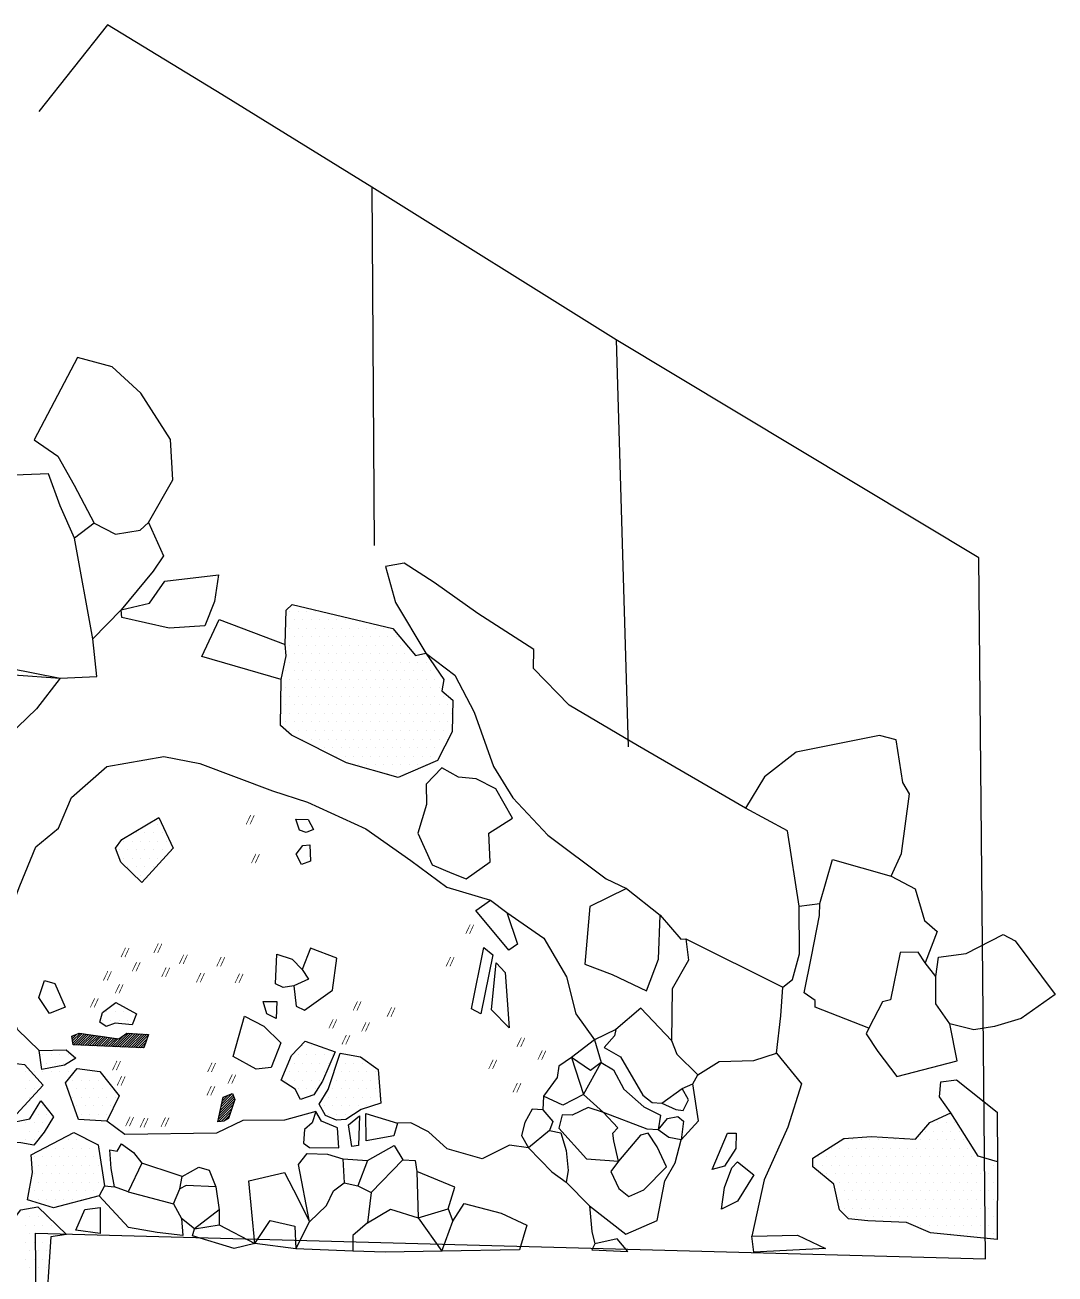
# Model space of a CAD drawing. Header units: metres. Extents: x 1.09 to 3.98, y -21.31 to -16.47.
# Drawn here: x 1.962 to 3.472, y -18.297 to -16.466 of the extents above; entities that cross this region are included whole.
import ezdxf

# ---------------------------------------------------------------- set-up
doc = ezdxf.new("R2010")
doc.units = ezdxf.units.M
doc.header["$LTSCALE"] = 25
doc.header["$MEASUREMENT"] = 0
doc.linetypes.add('STRICHPUNKTX2', pattern=[2, 1, -0.5, 0, -0.5])
doc.layers.get('0').update_dxf_attribs({"linetype": 'CONTINUOUS'})
for name, color, linetype in [('BEFUND', 1, 'CONTINUOUS'), ('FEUER', 1, 'CONTINUOUS'), ('GRABUNGSGRENZE', 3, 'STRICHPUNKTX2'), ('KNOCHEN', 2, 'CONTINUOUS'), ('KNOCHENSCHRAFF', 2, 'CONTINUOUS'), ('STEINE', 4, 'CONTINUOUS'), ('STEINESCHRAFF', 4, 'CONTINUOUS')]:
    doc.layers.add(name, color=color, linetype=linetype)

# ---------------------------------------------------------------- blocks, each defined once
blk = doc.blocks.new('*X2')
at = {"color": 0}
for p, q in [((207.5, -1792.5), (207.5, -1792.5)), ((208.125, -1791.25), (208.125, -1791.25)), ((208.75, -1792.5), (208.75, -1792.5)), ((209.375, -1791.25), (209.375, -1791.25)), ((210, -1792.5), (210, -1792.5)), ((210.625, -1791.25), (210.625, -1791.25)), ((211.25, -1792.5), (211.25, -1792.5)), ((211.875, -1791.25), (211.875, -1791.25)), ((198.75, -1797.5), (198.75, -1797.5)), ((200, -1797.5), (200, -1797.5)), ((201.25, -1797.5), (201.25, -1797.5)), ((202.5, -1797.5), (202.5, -1797.5)), ((199.375, -1798.75), (199.375, -1798.75)), ((200.625, -1798.75), (200.625, -1798.75)), ((201.875, -1798.75), (201.875, -1798.75)), ((196.25, -1800), (196.25, -1800)), ((196.875, -1801.25), (196.875, -1801.25)), ((197.5, -1800), (197.5, -1800)), ((198.125, -1801.25), (198.125, -1801.25)), ((198.75, -1800), (198.75, -1800)), ((200, -1800), (200, -1800)), ((201.25, -1800), (201.25, -1800)), ((202.5, -1800), (202.5, -1800)), ((203.125, -1801.25), (203.125, -1801.25)), ((204.375, -1801.25), (204.375, -1801.25)), ((205.625, -1801.25), (205.625, -1801.25)), ((206.875, -1801.25), (206.875, -1801.25)), ((208.125, -1801.25), (208.125, -1801.25)), ((196.25, -1802.5), (196.25, -1802.5)), ((197.5, -1802.5), (197.5, -1802.5)), ((202.5, -1802.5), (202.5, -1802.5)), ((203.75, -1802.5), (203.75, -1802.5)), ((205, -1802.5), (205, -1802.5)), ((206.25, -1802.5), (206.25, -1802.5)), ((207.5, -1802.5), (207.5, -1802.5)), ((208.75, -1802.5), (208.75, -1802.5)), ((196.875, -1803.75), (196.875, -1803.75)), ((198.75, -1805), (198.75, -1805)), ((203.125, -1803.75), (203.125, -1803.75)), ((203.75, -1805), (203.75, -1805)), ((204.375, -1803.75), (204.375, -1803.75)), ((205, -1805), (205, -1805)), ((205.625, -1803.75), (205.625, -1803.75)), ((206.25, -1805), (206.25, -1805)), ((206.875, -1803.75), (206.875, -1803.75)), ((207.5, -1805), (207.5, -1805)), ((208.125, -1803.75), (208.125, -1803.75)), ((208.75, -1805), (208.75, -1805)), ((209.375, -1803.75), (209.375, -1803.75)), ((198.125, -1806.25), (198.125, -1806.25)), ((199.375, -1806.25), (199.375, -1806.25)), ((204.375, -1806.25), (204.375, -1806.25)), ((205.625, -1806.25), (205.625, -1806.25)), ((206.875, -1806.25), (206.875, -1806.25)), ((208.125, -1806.25), (208.125, -1806.25)), ((196.25, -1807.5), (196.25, -1807.5)), ((196.875, -1808.75), (196.875, -1808.75)), ((197.5, -1807.5), (197.5, -1807.5)), ((198.125, -1808.75), (198.125, -1808.75)), ((198.75, -1807.5), (198.75, -1807.5)), ((196.25, -1810), (196.25, -1810)), ((197.5, -1810), (197.5, -1810)), ((202.5, -1810), (202.5, -1810)), ((203.75, -1810), (203.75, -1810)), ((205, -1810), (205, -1810)), ((197.5, -1812.5), (197.5, -1812.5)), ((198.75, -1812.5), (198.75, -1812.5)), ((199.375, -1811.25), (199.375, -1811.25)), ((200, -1812.5), (200, -1812.5)), ((200.625, -1811.25), (200.625, -1811.25)), ((201.25, -1812.5), (201.25, -1812.5)), ((201.875, -1811.25), (201.875, -1811.25)), ((202.5, -1812.5), (202.5, -1812.5)), ((203.125, -1811.25), (203.125, -1811.25)), ((203.75, -1812.5), (203.75, -1812.5)), ((204.375, -1811.25), (204.375, -1811.25)), ((205, -1812.5), (205, -1812.5)), ((205.625, -1811.25), (205.625, -1811.25)), ((206.25, -1812.5), (206.25, -1812.5)), ((206.875, -1811.25), (206.875, -1811.25)), ((198.125, -1813.75), (198.125, -1813.75)), ((199.375, -1813.75), (199.375, -1813.75)), ((200.625, -1813.75), (200.625, -1813.75)), ((201.875, -1813.75), (201.875, -1813.75)), ((203.125, -1813.75), (203.125, -1813.75)), ((204.375, -1813.75), (204.375, -1813.75)), ((205.625, -1813.75), (205.625, -1813.75)), ((206.875, -1813.75), (206.875, -1813.75)), ((197.5, -1815), (197.5, -1815)), ((198.125, -1816.25), (198.125, -1816.25)), ((198.75, -1815), (198.75, -1815)), ((199.375, -1816.25), (199.375, -1816.25)), ((200, -1815), (200, -1815)), ((200.625, -1816.25), (200.625, -1816.25)), ((201.25, -1815), (201.25, -1815)), ((201.875, -1816.25), (201.875, -1816.25)), ((202.5, -1815), (202.5, -1815)), ((203.125, -1816.25), (203.125, -1816.25)), ((203.75, -1815), (203.75, -1815)), ((204.375, -1816.25), (204.375, -1816.25)), ((205, -1815), (205, -1815)), ((205.625, -1816.25), (205.625, -1816.25)), ((206.25, -1815), (206.25, -1815)), ((206.875, -1816.25), (206.875, -1816.25)), ((207.5, -1815), (207.5, -1815)), ((197.5, -1817.5), (197.5, -1817.5)), ((198.75, -1817.5), (198.75, -1817.5)), ((200, -1817.5), (200, -1817.5)), ((201.25, -1817.5), (201.25, -1817.5)), ((202.5, -1817.5), (202.5, -1817.5)), ((203.75, -1817.5), (203.75, -1817.5)), ((205, -1817.5), (205, -1817.5)), ((206.25, -1817.5), (206.25, -1817.5)), ((196.875, -1818.75), (196.875, -1818.75)), ((198.125, -1818.75), (198.125, -1818.75)), ((199.375, -1818.75), (199.375, -1818.75)), ((200.625, -1818.75), (200.625, -1818.75)), ((201.875, -1818.75), (201.875, -1818.75)), ((203.125, -1818.75), (203.125, -1818.75)), ((204.375, -1818.75), (204.375, -1818.75)), ((196.875, -1821.25), (196.875, -1821.25)), ((197.5, -1820), (197.5, -1820)), ((198.125, -1821.25), (198.125, -1821.25)), ((199.375, -1821.25), (199.375, -1821.25)), ((196.25, -1822.5), (196.25, -1822.5)), ((197.5, -1822.5), (197.5, -1822.5)), ((198.75, -1822.5), (198.75, -1822.5)), ((200, -1822.5), (200, -1822.5)), ((196.25, -1825), (196.25, -1825)), ((196.875, -1823.75), (196.875, -1823.75)), ((197.5, -1825), (197.5, -1825)), ((198.125, -1823.75), (198.125, -1823.75)), ((198.75, -1825), (198.75, -1825)), ((199.375, -1823.75), (199.375, -1823.75)), ((200.625, -1823.75), (200.625, -1823.75)), ((201.875, -1823.75), (201.875, -1823.75)), ((196.875, -1826.25), (196.875, -1826.25)), ((198.125, -1826.25), (198.125, -1826.25)), ((199.375, -1826.25), (199.375, -1826.25)), ((196.25, -1827.5), (196.25, -1827.5)), ((196.875, -1828.75), (196.875, -1828.75)), ((197.5, -1827.5), (197.5, -1827.5)), ((198.125, -1828.75), (198.125, -1828.75)), ((198.75, -1827.5), (198.75, -1827.5)), ((199.375, -1828.75), (199.375, -1828.75))]:
    blk.add_line(p, q, dxfattribs=at)
blk = doc.blocks.new('*X3')
at = {"color": 0}
for p, q in [((235, -1732.5), (235, -1732.5)), ((235.625, -1733.75), (235.625, -1733.75)), ((236.25, -1732.5), (236.25, -1732.5)), ((236.875, -1733.75), (236.875, -1733.75)), ((237.5, -1732.5), (237.5, -1732.5)), ((238.125, -1733.75), (238.125, -1733.75)), ((238.75, -1732.5), (238.75, -1732.5)), ((239.375, -1733.75), (239.375, -1733.75)), ((240.625, -1733.75), (240.625, -1733.75)), ((241.875, -1733.75), (241.875, -1733.75)), ((243.125, -1733.75), (243.125, -1733.75)), ((244.375, -1733.75), (244.375, -1733.75)), ((235, -1735), (235, -1735)), ((236.25, -1735), (236.25, -1735)), ((237.5, -1735), (237.5, -1735)), ((238.75, -1735), (238.75, -1735)), ((240, -1735), (240, -1735)), ((241.25, -1735), (241.25, -1735)), ((242.5, -1735), (242.5, -1735)), ((243.75, -1735), (243.75, -1735)), ((245, -1735), (245, -1735)), ((246.25, -1735), (246.25, -1735)), ((247.5, -1735), (247.5, -1735)), ((248.75, -1735), (248.75, -1735)), ((234.375, -1736.25), (234.375, -1736.25)), ((235, -1737.5), (235, -1737.5)), ((235.625, -1736.25), (235.625, -1736.25)), ((236.25, -1737.5), (236.25, -1737.5)), ((236.875, -1736.25), (236.875, -1736.25)), ((237.5, -1737.5), (237.5, -1737.5)), ((238.125, -1736.25), (238.125, -1736.25)), ((238.75, -1737.5), (238.75, -1737.5)), ((239.375, -1736.25), (239.375, -1736.25)), ((240, -1737.5), (240, -1737.5)), ((240.625, -1736.25), (240.625, -1736.25)), ((241.25, -1737.5), (241.25, -1737.5)), ((241.875, -1736.25), (241.875, -1736.25)), ((242.5, -1737.5), (242.5, -1737.5)), ((243.125, -1736.25), (243.125, -1736.25)), ((243.75, -1737.5), (243.75, -1737.5)), ((244.375, -1736.25), (244.375, -1736.25)), ((245, -1737.5), (245, -1737.5)), ((245.625, -1736.25), (245.625, -1736.25)), ((246.25, -1737.5), (246.25, -1737.5)), ((246.875, -1736.25), (246.875, -1736.25)), ((247.5, -1737.5), (247.5, -1737.5)), ((248.125, -1736.25), (248.125, -1736.25)), ((248.75, -1737.5), (248.75, -1737.5)), ((249.375, -1736.25), (249.375, -1736.25)), ((250, -1737.5), (250, -1737.5)), ((250.625, -1736.25), (250.625, -1736.25)), ((251.25, -1737.5), (251.25, -1737.5)), ((235.625, -1738.75), (235.625, -1738.75)), ((236.875, -1738.75), (236.875, -1738.75)), ((238.125, -1738.75), (238.125, -1738.75)), ((239.375, -1738.75), (239.375, -1738.75)), ((240.625, -1738.75), (240.625, -1738.75)), ((241.875, -1738.75), (241.875, -1738.75)), ((243.125, -1738.75), (243.125, -1738.75)), ((244.375, -1738.75), (244.375, -1738.75)), ((245.625, -1738.75), (245.625, -1738.75)), ((246.875, -1738.75), (246.875, -1738.75)), ((248.125, -1738.75), (248.125, -1738.75)), ((249.375, -1738.75), (249.375, -1738.75)), ((250.625, -1738.75), (250.625, -1738.75)), ((251.875, -1738.75), (251.875, -1738.75)), ((253.125, -1738.75), (253.125, -1738.75)), ((235, -1740), (235, -1740)), ((236.25, -1740), (236.25, -1740)), ((237.5, -1740), (237.5, -1740)), ((238.75, -1740), (238.75, -1740)), ((240, -1740), (240, -1740)), ((241.25, -1740), (241.25, -1740)), ((242.5, -1740), (242.5, -1740)), ((243.75, -1740), (243.75, -1740)), ((245, -1740), (245, -1740)), ((246.25, -1740), (246.25, -1740)), ((247.5, -1740), (247.5, -1740)), ((248.75, -1740), (248.75, -1740)), ((250, -1740), (250, -1740)), ((251.25, -1740), (251.25, -1740)), ((252.5, -1740), (252.5, -1740)), ((253.75, -1740), (253.75, -1740)), ((255, -1740), (255, -1740)), ((233.75, -1742.5), (233.75, -1742.5)), ((234.375, -1741.25), (234.375, -1741.25)), ((235, -1742.5), (235, -1742.5)), ((235.625, -1741.25), (235.625, -1741.25)), ((236.25, -1742.5), (236.25, -1742.5)), ((236.875, -1741.25), (236.875, -1741.25)), ((237.5, -1742.5), (237.5, -1742.5)), ((238.125, -1741.25), (238.125, -1741.25)), ((238.75, -1742.5), (238.75, -1742.5)), ((239.375, -1741.25), (239.375, -1741.25)), ((240, -1742.5), (240, -1742.5)), ((240.625, -1741.25), (240.625, -1741.25)), ((241.25, -1742.5), (241.25, -1742.5)), ((241.875, -1741.25), (241.875, -1741.25)), ((242.5, -1742.5), (242.5, -1742.5)), ((243.125, -1741.25), (243.125, -1741.25)), ((243.75, -1742.5), (243.75, -1742.5)), ((244.375, -1741.25), (244.375, -1741.25)), ((245, -1742.5), (245, -1742.5)), ((245.625, -1741.25), (245.625, -1741.25)), ((246.25, -1742.5), (246.25, -1742.5)), ((246.875, -1741.25), (246.875, -1741.25)), ((247.5, -1742.5), (247.5, -1742.5)), ((248.125, -1741.25), (248.125, -1741.25)), ((248.75, -1742.5), (248.75, -1742.5)), ((249.375, -1741.25), (249.375, -1741.25)), ((250, -1742.5), (250, -1742.5)), ((250.625, -1741.25), (250.625, -1741.25)), ((251.25, -1742.5), (251.25, -1742.5)), ((251.875, -1741.25), (251.875, -1741.25)), ((252.5, -1742.5), (252.5, -1742.5)), ((253.125, -1741.25), (253.125, -1741.25)), ((253.75, -1742.5), (253.75, -1742.5)), ((254.375, -1741.25), (254.375, -1741.25)), ((255, -1742.5), (255, -1742.5)), ((255.625, -1741.25), (255.625, -1741.25)), ((256.25, -1742.5), (256.25, -1742.5)), ((257.5, -1742.5), (257.5, -1742.5)), ((234.375, -1743.75), (234.375, -1743.75)), ((235.625, -1743.75), (235.625, -1743.75)), ((236.875, -1743.75), (236.875, -1743.75)), ((238.125, -1743.75), (238.125, -1743.75)), ((239.375, -1743.75), (239.375, -1743.75)), ((240.625, -1743.75), (240.625, -1743.75)), ((241.875, -1743.75), (241.875, -1743.75)), ((243.125, -1743.75), (243.125, -1743.75)), ((244.375, -1743.75), (244.375, -1743.75)), ((245.625, -1743.75), (245.625, -1743.75)), ((246.875, -1743.75), (246.875, -1743.75)), ((248.125, -1743.75), (248.125, -1743.75)), ((249.375, -1743.75), (249.375, -1743.75)), ((250.625, -1743.75), (250.625, -1743.75)), ((251.875, -1743.75), (251.875, -1743.75)), ((253.125, -1743.75), (253.125, -1743.75)), ((254.375, -1743.75), (254.375, -1743.75)), ((255.625, -1743.75), (255.625, -1743.75)), ((256.875, -1743.75), (256.875, -1743.75)), ((233.75, -1745), (233.75, -1745)), ((234.375, -1746.25), (234.375, -1746.25)), ((235, -1745), (235, -1745)), ((235.625, -1746.25), (235.625, -1746.25)), ((236.25, -1745), (236.25, -1745)), ((236.875, -1746.25), (236.875, -1746.25)), ((237.5, -1745), (237.5, -1745)), ((238.125, -1746.25), (238.125, -1746.25)), ((238.75, -1745), (238.75, -1745)), ((239.375, -1746.25), (239.375, -1746.25)), ((240, -1745), (240, -1745)), ((240.625, -1746.25), (240.625, -1746.25)), ((241.25, -1745), (241.25, -1745)), ((241.875, -1746.25), (241.875, -1746.25)), ((242.5, -1745), (242.5, -1745)), ((243.125, -1746.25), (243.125, -1746.25)), ((243.75, -1745), (243.75, -1745)), ((244.375, -1746.25), (244.375, -1746.25)), ((245, -1745), (245, -1745)), ((245.625, -1746.25), (245.625, -1746.25)), ((246.25, -1745), (246.25, -1745)), ((246.875, -1746.25), (246.875, -1746.25)), ((247.5, -1745), (247.5, -1745)), ((248.125, -1746.25), (248.125, -1746.25)), ((248.75, -1745), (248.75, -1745)), ((249.375, -1746.25), (249.375, -1746.25)), ((250, -1745), (250, -1745)), ((250.625, -1746.25), (250.625, -1746.25)), ((251.25, -1745), (251.25, -1745)), ((251.875, -1746.25), (251.875, -1746.25)), ((252.5, -1745), (252.5, -1745)), ((253.125, -1746.25), (253.125, -1746.25)), ((253.75, -1745), (253.75, -1745)), ((254.375, -1746.25), (254.375, -1746.25)), ((255, -1745), (255, -1745)), ((255.625, -1746.25), (255.625, -1746.25)), ((256.25, -1745), (256.25, -1745)), ((256.875, -1746.25), (256.875, -1746.25)), ((257.5, -1745), (257.5, -1745)), ((258.125, -1746.25), (258.125, -1746.25)), ((233.75, -1747.5), (233.75, -1747.5)), ((235, -1747.5), (235, -1747.5)), ((236.25, -1747.5), (236.25, -1747.5)), ((237.5, -1747.5), (237.5, -1747.5)), ((238.75, -1747.5), (238.75, -1747.5)), ((240, -1747.5), (240, -1747.5)), ((241.25, -1747.5), (241.25, -1747.5)), ((242.5, -1747.5), (242.5, -1747.5)), ((243.75, -1747.5), (243.75, -1747.5)), ((245, -1747.5), (245, -1747.5)), ((246.25, -1747.5), (246.25, -1747.5)), ((247.5, -1747.5), (247.5, -1747.5)), ((248.75, -1747.5), (248.75, -1747.5)), ((250, -1747.5), (250, -1747.5)), ((251.25, -1747.5), (251.25, -1747.5)), ((252.5, -1747.5), (252.5, -1747.5)), ((253.75, -1747.5), (253.75, -1747.5)), ((255, -1747.5), (255, -1747.5)), ((256.25, -1747.5), (256.25, -1747.5)), ((257.5, -1747.5), (257.5, -1747.5)), ((258.75, -1747.5), (258.75, -1747.5)), ((234.375, -1748.75), (234.375, -1748.75)), ((235, -1750), (235, -1750)), ((235.625, -1748.75), (235.625, -1748.75)), ((236.25, -1750), (236.25, -1750)), ((236.875, -1748.75), (236.875, -1748.75)), ((237.5, -1750), (237.5, -1750)), ((238.125, -1748.75), (238.125, -1748.75)), ((238.75, -1750), (238.75, -1750)), ((239.375, -1748.75), (239.375, -1748.75)), ((240, -1750), (240, -1750)), ((240.625, -1748.75), (240.625, -1748.75)), ((241.25, -1750), (241.25, -1750)), ((241.875, -1748.75), (241.875, -1748.75)), ((242.5, -1750), (242.5, -1750)), ((243.125, -1748.75), (243.125, -1748.75)), ((243.75, -1750), (243.75, -1750)), ((244.375, -1748.75), (244.375, -1748.75)), ((245, -1750), (245, -1750)), ((245.625, -1748.75), (245.625, -1748.75)), ((246.25, -1750), (246.25, -1750)), ((246.875, -1748.75), (246.875, -1748.75)), ((247.5, -1750), (247.5, -1750)), ((248.125, -1748.75), (248.125, -1748.75)), ((248.75, -1750), (248.75, -1750)), ((249.375, -1748.75), (249.375, -1748.75)), ((250, -1750), (250, -1750)), ((250.625, -1748.75), (250.625, -1748.75)), ((251.25, -1750), (251.25, -1750)), ((251.875, -1748.75), (251.875, -1748.75)), ((252.5, -1750), (252.5, -1750)), ((253.125, -1748.75), (253.125, -1748.75)), ((253.75, -1750), (253.75, -1750)), ((254.375, -1748.75), (254.375, -1748.75)), ((255, -1750), (255, -1750)), ((255.625, -1748.75), (255.625, -1748.75)), ((256.25, -1750), (256.25, -1750)), ((256.875, -1748.75), (256.875, -1748.75)), ((257.5, -1750), (257.5, -1750)), ((258.125, -1748.75), (258.125, -1748.75)), ((258.75, -1750), (258.75, -1750)), ((236.875, -1751.25), (236.875, -1751.25)), ((238.125, -1751.25), (238.125, -1751.25)), ((239.375, -1751.25), (239.375, -1751.25)), ((240.625, -1751.25), (240.625, -1751.25)), ((241.875, -1751.25), (241.875, -1751.25)), ((243.125, -1751.25), (243.125, -1751.25)), ((244.375, -1751.25), (244.375, -1751.25)), ((245.625, -1751.25), (245.625, -1751.25)), ((246.875, -1751.25), (246.875, -1751.25)), ((248.125, -1751.25), (248.125, -1751.25)), ((249.375, -1751.25), (249.375, -1751.25)), ((250.625, -1751.25), (250.625, -1751.25)), ((251.875, -1751.25), (251.875, -1751.25)), ((253.125, -1751.25), (253.125, -1751.25)), ((254.375, -1751.25), (254.375, -1751.25)), ((255.625, -1751.25), (255.625, -1751.25)), ((256.875, -1751.25), (256.875, -1751.25)), ((258.125, -1751.25), (258.125, -1751.25)), ((240, -1752.5), (240, -1752.5)), ((241.25, -1752.5), (241.25, -1752.5)), ((241.875, -1753.75), (241.875, -1753.75)), ((242.5, -1752.5), (242.5, -1752.5)), ((243.125, -1753.75), (243.125, -1753.75)), ((243.75, -1752.5), (243.75, -1752.5)), ((244.375, -1753.75), (244.375, -1753.75)), ((245, -1752.5), (245, -1752.5)), ((245.625, -1753.75), (245.625, -1753.75)), ((246.25, -1752.5), (246.25, -1752.5)), ((246.875, -1753.75), (246.875, -1753.75)), ((247.5, -1752.5), (247.5, -1752.5)), ((248.125, -1753.75), (248.125, -1753.75)), ((248.75, -1752.5), (248.75, -1752.5)), ((249.375, -1753.75), (249.375, -1753.75)), ((250, -1752.5), (250, -1752.5)), ((250.625, -1753.75), (250.625, -1753.75)), ((251.25, -1752.5), (251.25, -1752.5)), ((251.875, -1753.75), (251.875, -1753.75)), ((252.5, -1752.5), (252.5, -1752.5)), ((253.125, -1753.75), (253.125, -1753.75)), ((253.75, -1752.5), (253.75, -1752.5)), ((254.375, -1753.75), (254.375, -1753.75)), ((255, -1752.5), (255, -1752.5)), ((255.625, -1753.75), (255.625, -1753.75)), ((256.25, -1752.5), (256.25, -1752.5)), ((256.875, -1753.75), (256.875, -1753.75)), ((257.5, -1752.5), (257.5, -1752.5)), ((245, -1755), (245, -1755)), ((246.25, -1755), (246.25, -1755)), ((247.5, -1755), (247.5, -1755)), ((248.75, -1755), (248.75, -1755)), ((250, -1755), (250, -1755)), ((251.25, -1755), (251.25, -1755)), ((252.5, -1755), (252.5, -1755)), ((253.75, -1755), (253.75, -1755)), ((255, -1755), (255, -1755)), ((249.375, -1756.25), (249.375, -1756.25)), ((250.625, -1756.25), (250.625, -1756.25)), ((251.875, -1756.25), (251.875, -1756.25)), ((212.5, -1765), (212.5, -1765)), ((213.75, -1765), (213.75, -1765)), ((214.375, -1763.75), (214.375, -1763.75)), ((215, -1765), (215, -1765)), ((215.625, -1763.75), (215.625, -1763.75)), ((216.25, -1765), (216.25, -1765)), ((210.625, -1766.25), (210.625, -1766.25)), ((211.875, -1766.25), (211.875, -1766.25)), ((213.125, -1766.25), (213.125, -1766.25)), ((214.375, -1766.25), (214.375, -1766.25)), ((215.625, -1766.25), (215.625, -1766.25)), ((216.875, -1766.25), (216.875, -1766.25)), ((210, -1767.5), (210, -1767.5)), ((211.25, -1767.5), (211.25, -1767.5)), ((212.5, -1767.5), (212.5, -1767.5)), ((213.75, -1767.5), (213.75, -1767.5)), ((215, -1767.5), (215, -1767.5)), ((216.25, -1767.5), (216.25, -1767.5)), ((217.5, -1767.5), (217.5, -1767.5)), ((210.625, -1768.75), (210.625, -1768.75)), ((211.25, -1770), (211.25, -1770)), ((211.875, -1768.75), (211.875, -1768.75)), ((212.5, -1770), (212.5, -1770)), ((213.125, -1768.75), (213.125, -1768.75)), ((213.75, -1770), (213.75, -1770)), ((214.375, -1768.75), (214.375, -1768.75)), ((215, -1770), (215, -1770)), ((215.625, -1768.75), (215.625, -1768.75)), ((213.125, -1771.25), (213.125, -1771.25)), ((236.25, -1797.5), (236.25, -1797.5)), ((236.875, -1796.25), (236.875, -1796.25)), ((237.5, -1797.5), (237.5, -1797.5)), ((238.125, -1796.25), (238.125, -1796.25)), ((238.75, -1797.5), (238.75, -1797.5)), ((240, -1797.5), (240, -1797.5)), ((241.25, -1797.5), (241.25, -1797.5)), ((242.5, -1797.5), (242.5, -1797.5)), ((235.625, -1798.75), (235.625, -1798.75)), ((236.875, -1798.75), (236.875, -1798.75)), ((238.125, -1798.75), (238.125, -1798.75)), ((239.375, -1798.75), (239.375, -1798.75)), ((240.625, -1798.75), (240.625, -1798.75)), ((243.125, -1798.75), (243.125, -1798.75)), ((244.375, -1798.75), (244.375, -1798.75)), ((245.625, -1798.75), (245.625, -1798.75)), ((234.375, -1801.25), (234.375, -1801.25)), ((235, -1800), (235, -1800)), ((235.625, -1801.25), (235.625, -1801.25)), ((236.25, -1800), (236.25, -1800)), ((236.875, -1801.25), (236.875, -1801.25)), ((237.5, -1800), (237.5, -1800)), ((238.125, -1801.25), (238.125, -1801.25)), ((238.75, -1800), (238.75, -1800)), ((239.375, -1801.25), (239.375, -1801.25)), ((240, -1800), (240, -1800)), ((241.875, -1801.25), (241.875, -1801.25)), ((242.5, -1800), (242.5, -1800)), ((243.125, -1801.25), (243.125, -1801.25)), ((243.75, -1800), (243.75, -1800)), ((244.375, -1801.25), (244.375, -1801.25)), ((245, -1800), (245, -1800)), ((245.625, -1801.25), (245.625, -1801.25)), ((246.25, -1800), (246.25, -1800)), ((246.875, -1801.25), (246.875, -1801.25)), ((247.5, -1800), (247.5, -1800)), ((236.25, -1802.5), (236.25, -1802.5)), ((237.5, -1802.5), (237.5, -1802.5)), ((238.75, -1802.5), (238.75, -1802.5)), ((241.25, -1802.5), (241.25, -1802.5)), ((242.5, -1802.5), (242.5, -1802.5)), ((243.75, -1802.5), (243.75, -1802.5)), ((245, -1802.5), (245, -1802.5)), ((246.25, -1802.5), (246.25, -1802.5)), ((247.5, -1802.5), (247.5, -1802.5)), ((236.875, -1803.75), (236.875, -1803.75)), ((240, -1805), (240, -1805)), ((240.625, -1803.75), (240.625, -1803.75)), ((241.25, -1805), (241.25, -1805)), ((241.875, -1803.75), (241.875, -1803.75)), ((242.5, -1805), (242.5, -1805)), ((243.125, -1803.75), (243.125, -1803.75)), ((243.75, -1805), (243.75, -1805)), ((244.375, -1803.75), (244.375, -1803.75)), ((245, -1805), (245, -1805)), ((245.625, -1803.75), (245.625, -1803.75)), ((246.25, -1805), (246.25, -1805)), ((246.875, -1803.75), (246.875, -1803.75)), ((248.125, -1803.75), (248.125, -1803.75)), ((240.625, -1806.25), (240.625, -1806.25)), ((241.875, -1806.25), (241.875, -1806.25)), ((243.125, -1806.25), (243.125, -1806.25)), ((244.375, -1806.25), (244.375, -1806.25)), ((331.875, -1806.25), (331.875, -1806.25)), ((328.125, -1808.75), (328.125, -1808.75)), ((329.375, -1808.75), (329.375, -1808.75)), ((330, -1807.5), (330, -1807.5)), ((330.625, -1808.75), (330.625, -1808.75)), ((331.25, -1807.5), (331.25, -1807.5)), ((331.875, -1808.75), (331.875, -1808.75)), ((332.5, -1807.5), (332.5, -1807.5)), ((333.125, -1808.75), (333.125, -1808.75)), ((316.25, -1810), (316.25, -1810)), ((317.5, -1810), (317.5, -1810)), ((318.75, -1810), (318.75, -1810)), ((320, -1810), (320, -1810)), ((321.25, -1810), (321.25, -1810)), ((322.5, -1810), (322.5, -1810)), ((323.75, -1810), (323.75, -1810)), ((325, -1810), (325, -1810)), ((326.25, -1810), (326.25, -1810)), ((327.5, -1810), (327.5, -1810)), ((328.75, -1810), (328.75, -1810)), ((330, -1810), (330, -1810)), ((331.25, -1810), (331.25, -1810)), ((332.5, -1810), (332.5, -1810)), ((333.75, -1810), (333.75, -1810)), ((312.5, -1812.5), (312.5, -1812.5)), ((313.75, -1812.5), (313.75, -1812.5)), ((314.375, -1811.25), (314.375, -1811.25)), ((315, -1812.5), (315, -1812.5)), ((315.625, -1811.25), (315.625, -1811.25)), ((316.25, -1812.5), (316.25, -1812.5)), ((316.875, -1811.25), (316.875, -1811.25)), ((317.5, -1812.5), (317.5, -1812.5)), ((318.125, -1811.25), (318.125, -1811.25)), ((318.75, -1812.5), (318.75, -1812.5)), ((319.375, -1811.25), (319.375, -1811.25)), ((320, -1812.5), (320, -1812.5)), ((320.625, -1811.25), (320.625, -1811.25)), ((321.25, -1812.5), (321.25, -1812.5)), ((321.875, -1811.25), (321.875, -1811.25)), ((322.5, -1812.5), (322.5, -1812.5)), ((323.125, -1811.25), (323.125, -1811.25)), ((323.75, -1812.5), (323.75, -1812.5)), ((324.375, -1811.25), (324.375, -1811.25)), ((325, -1812.5), (325, -1812.5)), ((325.625, -1811.25), (325.625, -1811.25)), ((326.25, -1812.5), (326.25, -1812.5)), ((326.875, -1811.25), (326.875, -1811.25)), ((327.5, -1812.5), (327.5, -1812.5)), ((328.125, -1811.25), (328.125, -1811.25)), ((328.75, -1812.5), (328.75, -1812.5)), ((329.375, -1811.25), (329.375, -1811.25)), ((330, -1812.5), (330, -1812.5)), ((330.625, -1811.25), (330.625, -1811.25)), ((331.25, -1812.5), (331.25, -1812.5)), ((331.875, -1811.25), (331.875, -1811.25)), ((332.5, -1812.5), (332.5, -1812.5)), ((333.125, -1811.25), (333.125, -1811.25)), ((333.75, -1812.5), (333.75, -1812.5)), ((334.375, -1811.25), (334.375, -1811.25)), ((335, -1812.5), (335, -1812.5)), ((311.875, -1813.75), (311.875, -1813.75)), ((313.125, -1813.75), (313.125, -1813.75)), ((314.375, -1813.75), (314.375, -1813.75)), ((315.625, -1813.75), (315.625, -1813.75)), ((316.875, -1813.75), (316.875, -1813.75)), ((318.125, -1813.75), (318.125, -1813.75)), ((319.375, -1813.75), (319.375, -1813.75)), ((320.625, -1813.75), (320.625, -1813.75)), ((321.875, -1813.75), (321.875, -1813.75)), ((323.125, -1813.75), (323.125, -1813.75)), ((324.375, -1813.75), (324.375, -1813.75)), ((325.625, -1813.75), (325.625, -1813.75)), ((326.875, -1813.75), (326.875, -1813.75)), ((328.125, -1813.75), (328.125, -1813.75)), ((329.375, -1813.75), (329.375, -1813.75)), ((330.625, -1813.75), (330.625, -1813.75)), ((331.875, -1813.75), (331.875, -1813.75)), ((333.125, -1813.75), (333.125, -1813.75)), ((334.375, -1813.75), (334.375, -1813.75)), ((335.625, -1813.75), (335.625, -1813.75)), ((336.875, -1813.75), (336.875, -1813.75)), ((338.125, -1813.75), (338.125, -1813.75)), ((313.75, -1815), (313.75, -1815)), ((315, -1815), (315, -1815)), ((315.625, -1816.25), (315.625, -1816.25)), ((316.25, -1815), (316.25, -1815)), ((316.875, -1816.25), (316.875, -1816.25)), ((317.5, -1815), (317.5, -1815)), ((318.125, -1816.25), (318.125, -1816.25)), ((318.75, -1815), (318.75, -1815)), ((319.375, -1816.25), (319.375, -1816.25)), ((320, -1815), (320, -1815)), ((320.625, -1816.25), (320.625, -1816.25)), ((321.25, -1815), (321.25, -1815)), ((321.875, -1816.25), (321.875, -1816.25)), ((322.5, -1815), (322.5, -1815)), ((323.125, -1816.25), (323.125, -1816.25)), ((323.75, -1815), (323.75, -1815)), ((324.375, -1816.25), (324.375, -1816.25)), ((325, -1815), (325, -1815)), ((325.625, -1816.25), (325.625, -1816.25)), ((326.25, -1815), (326.25, -1815)), ((326.875, -1816.25), (326.875, -1816.25)), ((327.5, -1815), (327.5, -1815)), ((328.125, -1816.25), (328.125, -1816.25)), ((328.75, -1815), (328.75, -1815)), ((329.375, -1816.25), (329.375, -1816.25)), ((330, -1815), (330, -1815)), ((330.625, -1816.25), (330.625, -1816.25)), ((331.25, -1815), (331.25, -1815)), ((331.875, -1816.25), (331.875, -1816.25)), ((332.5, -1815), (332.5, -1815)), ((333.125, -1816.25), (333.125, -1816.25)), ((333.75, -1815), (333.75, -1815)), ((334.375, -1816.25), (334.375, -1816.25)), ((335, -1815), (335, -1815)), ((335.625, -1816.25), (335.625, -1816.25)), ((336.25, -1815), (336.25, -1815)), ((336.875, -1816.25), (336.875, -1816.25)), ((337.5, -1815), (337.5, -1815)), ((338.125, -1816.25), (338.125, -1816.25)), ((315, -1817.5), (315, -1817.5)), ((316.25, -1817.5), (316.25, -1817.5)), ((317.5, -1817.5), (317.5, -1817.5)), ((318.75, -1817.5), (318.75, -1817.5)), ((320, -1817.5), (320, -1817.5)), ((321.25, -1817.5), (321.25, -1817.5)), ((322.5, -1817.5), (322.5, -1817.5)), ((323.75, -1817.5), (323.75, -1817.5)), ((325, -1817.5), (325, -1817.5)), ((326.25, -1817.5), (326.25, -1817.5)), ((327.5, -1817.5), (327.5, -1817.5)), ((328.75, -1817.5), (328.75, -1817.5)), ((330, -1817.5), (330, -1817.5)), ((331.25, -1817.5), (331.25, -1817.5)), ((332.5, -1817.5), (332.5, -1817.5)), ((333.75, -1817.5), (333.75, -1817.5)), ((335, -1817.5), (335, -1817.5)), ((336.25, -1817.5), (336.25, -1817.5)), ((337.5, -1817.5), (337.5, -1817.5)), ((315.625, -1818.75), (315.625, -1818.75)), ((316.875, -1818.75), (316.875, -1818.75)), ((318.125, -1818.75), (318.125, -1818.75)), ((319.375, -1818.75), (319.375, -1818.75)), ((320.625, -1818.75), (320.625, -1818.75)), ((321.875, -1818.75), (321.875, -1818.75)), ((323.125, -1818.75), (323.125, -1818.75)), ((324.375, -1818.75), (324.375, -1818.75)), ((325.625, -1818.75), (325.625, -1818.75)), ((326.875, -1818.75), (326.875, -1818.75)), ((328.125, -1818.75), (328.125, -1818.75)), ((329.375, -1818.75), (329.375, -1818.75)), ((330.625, -1818.75), (330.625, -1818.75)), ((331.875, -1818.75), (331.875, -1818.75)), ((333.125, -1818.75), (333.125, -1818.75)), ((334.375, -1818.75), (334.375, -1818.75)), ((335.625, -1818.75), (335.625, -1818.75)), ((336.875, -1818.75), (336.875, -1818.75)), ((338.125, -1818.75), (338.125, -1818.75)), ((316.25, -1820), (316.25, -1820)), ((316.875, -1821.25), (316.875, -1821.25)), ((317.5, -1820), (317.5, -1820)), ((318.125, -1821.25), (318.125, -1821.25)), ((318.75, -1820), (318.75, -1820)), ((319.375, -1821.25), (319.375, -1821.25)), ((320, -1820), (320, -1820)), ((320.625, -1821.25), (320.625, -1821.25)), ((321.25, -1820), (321.25, -1820)), ((321.875, -1821.25), (321.875, -1821.25)), ((322.5, -1820), (322.5, -1820)), ((323.125, -1821.25), (323.125, -1821.25)), ((323.75, -1820), (323.75, -1820)), ((324.375, -1821.25), (324.375, -1821.25)), ((325, -1820), (325, -1820)), ((325.625, -1821.25), (325.625, -1821.25)), ((326.25, -1820), (326.25, -1820)), ((326.875, -1821.25), (326.875, -1821.25)), ((327.5, -1820), (327.5, -1820)), ((328.125, -1821.25), (328.125, -1821.25)), ((328.75, -1820), (328.75, -1820)), ((329.375, -1821.25), (329.375, -1821.25)), ((330, -1820), (330, -1820)), ((330.625, -1821.25), (330.625, -1821.25)), ((331.25, -1820), (331.25, -1820)), ((331.875, -1821.25), (331.875, -1821.25)), ((332.5, -1820), (332.5, -1820)), ((333.125, -1821.25), (333.125, -1821.25)), ((333.75, -1820), (333.75, -1820)), ((334.375, -1821.25), (334.375, -1821.25)), ((335, -1820), (335, -1820)), ((335.625, -1821.25), (335.625, -1821.25)), ((336.25, -1820), (336.25, -1820)), ((336.875, -1821.25), (336.875, -1821.25)), ((337.5, -1820), (337.5, -1820)), ((338.125, -1821.25), (338.125, -1821.25)), ((327.5, -1822.5), (327.5, -1822.5)), ((328.75, -1822.5), (328.75, -1822.5)), ((330, -1822.5), (330, -1822.5)), ((331.25, -1822.5), (331.25, -1822.5)), ((332.5, -1822.5), (332.5, -1822.5)), ((333.75, -1822.5), (333.75, -1822.5)), ((335, -1822.5), (335, -1822.5)), ((336.25, -1822.5), (336.25, -1822.5)), ((337.5, -1822.5), (337.5, -1822.5)), ((330.625, -1823.75), (330.625, -1823.75)), ((331.875, -1823.75), (331.875, -1823.75)), ((333.125, -1823.75), (333.125, -1823.75)), ((334.375, -1823.75), (334.375, -1823.75)), ((335.625, -1823.75), (335.625, -1823.75)), ((336.875, -1823.75), (336.875, -1823.75)), ((338.125, -1823.75), (338.125, -1823.75))]:
    blk.add_line(p, q, dxfattribs=at)
blk = doc.blocks.new('HK')
at = {"layer": 'FEUER', "const_width": 0.1}
for points in [[(-0.66, -1.37), (0, 0)], [(0.52, -0.03), (-0.1, -1.37)]]:
    blk.add_lwpolyline(points, dxfattribs=at)
blk = doc.blocks.new('*X5')
at = {"color": 0}
for p, q in [((203.03, -1794.9), (203.16, -1794.77)), ((203.08, -1795.2), (203.78, -1794.51)), ((203.13, -1795.51), (204.24, -1794.4)), ((203.17, -1795.82), (204.55, -1794.44)), ((203.25, -1796.09), (204.86, -1794.48)), ((203.59, -1796.1), (205.17, -1794.53)), ((203.93, -1796.12), (205.48, -1794.57)), ((204.27, -1796.13), (205.79, -1794.61)), ((204.61, -1796.15), (206.1, -1794.66)), ((204.95, -1796.16), (206.41, -1794.7)), ((205.29, -1796.18), (206.72, -1794.74)), ((205.63, -1796.19), (207.03, -1794.79)), ((205.97, -1796.21), (207.34, -1794.83)), ((206.3, -1796.22), (207.66, -1794.87)), ((206.64, -1796.24), (207.97, -1794.91)), ((206.98, -1796.25), (208.28, -1794.96)), ((207.32, -1796.27), (208.59, -1795)), ((207.66, -1796.28), (208.9, -1795.04)), ((208, -1796.3), (209.21, -1795.09)), ((208.34, -1796.31), (209.52, -1795.13)), ((208.68, -1796.32), (209.83, -1795.17)), ((209.02, -1796.34), (210.7, -1794.65)), ((209.35, -1796.35), (211.32, -1794.39)), ((209.69, -1796.37), (211.65, -1794.41)), ((210.03, -1796.38), (211.99, -1794.43)), ((210.37, -1796.4), (212.32, -1794.45)), ((210.71, -1796.41), (212.66, -1794.47)), ((211.05, -1796.43), (212.99, -1794.48)), ((211.39, -1796.44), (213.33, -1794.5)), ((211.73, -1796.46), (213.66, -1794.52)), ((212.06, -1796.47), (214, -1794.54)), ((212.4, -1796.49), (214.23, -1794.66)), ((212.74, -1796.5), (214.05, -1795.2)), ((213.08, -1796.52), (213.87, -1795.73)), ((213.42, -1796.53), (213.68, -1796.27)), ((224.91, -1805.19), (226.67, -1803.44)), ((225.01, -1804.74), (226.54, -1803.21)), ((225.1, -1804.29), (225.94, -1803.45)), ((224.53, -1806.99), (226.7, -1804.81)), ((224.62, -1806.54), (226.89, -1804.27)), ((224.72, -1806.09), (226.88, -1803.93)), ((224.81, -1805.64), (226.77, -1803.69)), ((225.2, -1803.85), (225.35, -1803.69)), ((224.53, -1807.34), (226.52, -1805.35)), ((224.93, -1807.3), (226.33, -1805.89)), ((225.33, -1807.25), (226.15, -1806.43))]:
    blk.add_line(p, q, dxfattribs=at)

msp = doc.modelspace()

# ---------------------------------------------------------------- linework, layer by layer
at = {"layer": 'BEFUND'}
for points in [[(1.9825, -17.9691), (1.9505, -17.9381), (1.9316, -17.8865), (1.9282, -17.7964), (1.9542, -17.7276), (1.9773, -17.6705), (2.0108, -17.643), (2.0299, -17.5983), (2.0817, -17.5528), (2.1651, -17.5382), (2.2179, -17.5485), (2.3243, -17.5885), (2.3757, -17.6049), (2.4611, -17.6441), (2.5271, -17.6906), (2.5802, -17.7296), (2.6439, -17.7485)], [(2.6681, -17.7667), (2.7222, -17.8046), (2.7555, -17.8612), (2.7693, -17.9153), (2.7968, -17.9535)], [(3.0633, -17.9731), (3.1001, -18.0179), (3.0802, -18.0816), (3.0456, -18.1587), (3.0274, -18.2414)], [(2.388, -18.0586), (2.342, -18.0713), (2.281, -18.0719), (2.2423, -18.0902), (2.1081, -18.0924), (2.0818, -18.0727)], [(2.6999, -18.1116), (2.6722, -18.1078), (2.6319, -18.1281), (2.5806, -18.1132), (2.5532, -18.0884), (2.5275, -18.0753), (2.508, -18.0755)], [(2.7893, -18.1969), (2.7927, -18.2343), (2.797, -18.2527)]]:
    msp.add_lwpolyline(points, dxfattribs=at)
at = {"layer": 'GRABUNGSGRENZE', "flags": 128}
for points in [[(3.3697, -18.2745), (3.36, -17.2467), (2.8285, -16.9272), (2.47, -16.7036), (2.25, -16.5678), (2.0826, -16.4658), (1.9819, -16.5927)], [(1.1006, -18.8205), (1.2455, -18.9576), (1.9943, -19.402), (2.4348, -19.7558), (3.0172, -20.118), (3.1052, -20.2209), (3.4277, -20.3715), (3.3679, -18.4746), (1.9792, -18.48), (1.9769, -18.2367), (3.3697, -18.2745)]]:
    msp.add_lwpolyline(points, dxfattribs=at)
at = {"layer": 'GRABUNGSGRENZE'}
for points in [[(2.47, -16.7036), (2.4737, -17.2286), (2.4737, -17.2286)], [(2.8285, -16.9272), (2.8462, -17.5238)]]:
    msp.add_lwpolyline(points, dxfattribs=at)
at = {"layer": 'KNOCHEN'}
for points in [[(2.0408, -17.9438), (2.0994, -17.9519), (2.1109, -17.9438), (2.1427, -17.9456), (2.1359, -17.9654), (2.0321, -17.9609), (2.0302, -17.9483), (2.0408, -17.9438)], [(2.2445, -18.0735), (2.2522, -18.0374), (2.2656, -18.032), (2.2695, -18.041), (2.2599, -18.069), (2.2532, -18.0726), (2.2445, -18.0735)]]:
    msp.add_lwpolyline(points, dxfattribs=at)
at = {"layer": 'STEINE'}
for points in [[(1.9749, -17.0738), (2.0095, -17.098), (2.0339, -17.1403), (2.0631, -17.1959), (2.0945, -17.212), (2.1303, -17.2066), (2.1425, -17.1952), (2.1783, -17.1324), (2.1747, -17.0735), (2.1316, -17.0053), (2.0892, -16.9667), (2.0384, -16.9533), (1.9749, -17.0738)], [(1.8171, -17.3472), (1.8193, -17.3671), (1.8378, -17.3767), (1.8867, -17.4024), (1.9011, -17.4012), (2.0134, -17.4233), (2.0667, -17.4207), (2.0611, -17.3655), (2.0341, -17.2182), (2.0132, -17.1707), (1.9959, -17.1238), (1.9339, -17.1264), (1.9004, -17.1595), (1.8171, -17.3472)], [(2.0631, -17.1959), (2.0341, -17.2182)], [(2.1425, -17.1952), (2.1645, -17.2442), (2.1493, -17.2663), (2.1027, -17.3231), (2.0611, -17.3655)], [(3.0727, -17.8762), (3.087, -17.8648), (3.0974, -17.8274), (3.0967, -17.7577), (3.0794, -17.6472), (3.0181, -17.614), (2.8595, -17.5222), (2.7596, -17.4631), (2.7074, -17.4093), (2.7076, -17.3811), (2.6257, -17.3286), (2.5613, -17.2831), (2.5175, -17.2548), (2.4904, -17.2597), (2.5047, -17.3123), (2.5494, -17.3867), (2.5917, -17.4191), (2.6204, -17.4731), (2.6487, -17.5528), (2.6768, -17.5986), (2.728, -17.6535), (2.8136, -17.7177), (2.8435, -17.7318), (2.893, -17.7708), (2.923, -17.8059), (2.9307, -17.8053), (3.0727, -17.8762)], [(2.1027, -17.3231), (2.1441, -17.3135), (2.1668, -17.281), (2.2451, -17.2716), (2.2393, -17.3111), (2.2253, -17.3466), (2.1731, -17.3501), (2.1038, -17.3344), (2.1027, -17.3231)], [(2.3372, -17.4255), (2.3446, -17.3906), (2.3429, -17.3742), (2.3445, -17.3235), (2.3531, -17.3152), (2.5009, -17.3507), (2.5341, -17.3899), (2.5494, -17.3867), (2.5759, -17.4254), (2.573, -17.4418), (2.589, -17.4555), (2.5878, -17.5021), (2.5662, -17.5438), (2.5085, -17.5689), (2.4331, -17.5475), (2.3523, -17.5068), (2.3363, -17.4926), (2.3372, -17.4255)], [(2.3372, -17.4255), (2.2211, -17.3917), (2.2462, -17.3372), (2.3429, -17.3742)], [(1.832, -17.5186), (1.8306, -17.4833), (1.8707, -17.4379), (1.9011, -17.4012), (1.9453, -17.4183), (2.0134, -17.4233), (1.9785, -17.4681), (1.9237, -17.5204), (1.9007, -17.5313), (1.8704, -17.527), (1.832, -17.5186)], [(3.2316, -17.7135), (3.2466, -17.6805), (3.2587, -17.5928), (3.2488, -17.5765), (3.239, -17.5136), (3.2143, -17.5072), (3.0921, -17.5318), (3.0459, -17.5681), (3.0181, -17.614)], [(2.6419, -17.6507), (2.6766, -17.6283), (2.6521, -17.5855), (2.6233, -17.5709), (2.5972, -17.5686), (2.573, -17.555), (2.5496, -17.5788), (2.5504, -17.6085), (2.5375, -17.6506), (2.5584, -17.697), (2.5872, -17.709), (2.6082, -17.7175), (2.6434, -17.6926), (2.6419, -17.6507)], [(2.1329, -17.7229), (2.1019, -17.6929), (2.0941, -17.6725), (2.1037, -17.6596), (2.1577, -17.6274), (2.1786, -17.6723), (2.1329, -17.7229)], [(2.3643, -17.646), (2.3585, -17.6302), (2.3769, -17.6305), (2.3848, -17.6453), (2.374, -17.6495), (2.3643, -17.646)], [(2.3668, -17.6967), (2.359, -17.6814), (2.3691, -17.6685), (2.3793, -17.6674), (2.3801, -17.6914), (2.3668, -17.6967)], [(3.1988, -17.9366), (3.1201, -17.9055), (3.12, -17.8958), (3.104, -17.8847), (3.1148, -17.8313), (3.1266, -17.7713), (3.1269, -17.7538), (3.1458, -17.6891), (3.2316, -17.7135), (3.2666, -17.7321), (3.2803, -17.7786), (3.2989, -17.7948), (3.2814, -17.8405)], [(2.8435, -17.7318), (2.7899, -17.7579), (2.7825, -17.8425), (2.8226, -17.8575), (2.873, -17.8816), (2.8905, -17.8354), (2.893, -17.7708)], [(2.6712, -17.822), (2.6225, -17.764), (2.6439, -17.7485), (2.6681, -17.7667), (2.6839, -17.8132), (2.6712, -17.822)], [(3.0967, -17.7577), (3.1269, -17.7538)], [(2.9307, -17.8053), (2.9346, -17.8365), (2.9104, -17.8787), (2.9095, -17.9545)], [(3.2969, -17.8604), (3.3008, -17.8322), (3.3417, -17.8267), (3.3957, -17.799), (3.4132, -17.8086), (3.4718, -17.887), (3.422, -17.9223), (3.3831, -17.9339), (3.353, -17.9388), (3.3175, -17.9299)], [(2.3556, -17.8745), (2.3402, -17.8767), (2.3289, -17.8712), (2.3306, -17.8281), (2.3532, -17.8351), (2.3682, -17.8503), (2.3775, -17.8646), (2.3556, -17.8745)], [(2.3556, -17.8745), (2.3594, -17.9042), (2.3713, -17.9102), (2.4125, -17.8807), (2.4187, -17.834), (2.3802, -17.819), (2.3682, -17.8503)], [(2.6161, -17.908), (2.6342, -17.8182), (2.6477, -17.8289), (2.63, -17.9156), (2.6161, -17.908)], [(3.2814, -17.8405), (3.271, -17.8248), (3.2449, -17.8255), (3.2306, -17.8948), (3.2189, -17.898), (3.1988, -17.9366), (3.1947, -17.9448), (3.2119, -17.9708), (3.2399, -18.0074), (3.3283, -17.9841), (3.3175, -17.9299), (3.2973, -17.9008), (3.2969, -17.8604), (3.2814, -17.8405)], [(2.6458, -17.9093), (2.6524, -17.8406), (2.6658, -17.8548), (2.6717, -17.9357), (2.6458, -17.9093)], [(1.9974, -17.9151), (1.9818, -17.8912), (1.9903, -17.8666), (2.0052, -17.871), (2.0204, -17.9057), (1.9974, -17.9151)], [(2.9095, -17.9545), (2.8645, -17.9073), (2.8279, -17.9384), (2.7968, -17.9535), (2.7627, -17.9794), (2.7444, -17.9919), (2.742, -18.0088), (2.7218, -18.0361), (2.7209, -18.0561), (2.705, -18.0553), (2.6944, -18.0748), (2.6895, -18.0938), (2.6999, -18.1116), (2.734, -18.1472), (2.7552, -18.1619), (2.7893, -18.1969), (2.8424, -18.2384), (2.8883, -18.2185), (2.8996, -18.16), (2.9147, -18.1338), (2.9236, -18.0999), (2.949, -18.072), (2.9408, -18.0178), (2.9479, -18.0049), (2.9795, -17.9852), (3.0301, -17.9837), (3.0633, -17.9731), (3.07, -17.9183), (3.0727, -17.8762)], [(2.0713, -17.9278), (2.0752, -17.9134), (2.0946, -17.8989), (2.1249, -17.9155), (2.1189, -17.9315), (2.0938, -17.9291), (2.0805, -17.9339), (2.0713, -17.9278)], [(2.3299, -17.9224), (2.316, -17.9153), (2.3107, -17.8975), (2.3307, -17.8973), (2.3299, -17.9224)], [(2.2669, -17.9778), (2.2833, -17.9187), (2.3116, -17.9333), (2.3369, -17.9577), (2.3223, -17.9942), (2.3003, -17.9964), (2.2669, -17.9778)], [(2.8279, -17.9384), (2.826, -17.9476), (2.8107, -17.9647), (2.8349, -17.9783), (2.8677, -18.0348), (2.8811, -18.0455), (2.8955, -18.0464), (2.925, -18.0246), (2.9408, -18.0178)], [(2.3653, -18.0409), (2.3575, -18.0256), (2.3374, -18.0125), (2.3524, -17.9765), (2.3722, -17.9553), (2.4164, -17.9713), (2.3978, -18.014), (2.3852, -18.0341), (2.3653, -18.0409)], [(2.7968, -17.9535), (2.8063, -17.9867), (2.7906, -17.9986), (2.7627, -17.9794)], [(2.9095, -17.9545), (2.9174, -17.9745), (2.9479, -18.0049)], [(1.867, -18.0551), (1.8716, -17.9906), (1.8771, -17.9798), (1.9607, -17.9898), (1.9881, -18.0197), (1.949, -18.0626), (1.867, -18.0551)], [(1.9864, -17.9972), (1.9825, -17.9691), (2.022, -17.9682), (2.0359, -17.9804), (2.0196, -17.9908), (1.9864, -17.9972)], [(2.393, -18.0478), (2.4061, -18.0262), (2.4236, -17.9728), (2.4533, -17.9786), (2.4796, -17.9968), (2.4831, -18.0465), (2.4545, -18.0555), (2.4321, -18.0705), (2.4183, -18.0712), (2.4024, -18.0646), (2.393, -18.0478)], [(2.7627, -17.9794), (2.7806, -18.0336), (2.75, -18.0492), (2.7218, -18.0361)], [(2.0398, -18.0705), (2.0208, -18.0164), (2.0381, -17.9957), (2.0714, -18), (2.0999, -18.0356), (2.0818, -18.0727), (2.0398, -18.0705)], [(2.8096, -18.0599), (2.7806, -18.0336), (2.8063, -17.9867), (2.8244, -17.9973), (2.8395, -18.0259), (2.8689, -18.0517), (2.8936, -18.0638), (2.8902, -18.0853), (2.8738, -18.0845), (2.8096, -18.0599)], [(3.3875, -18.1321), (3.3592, -18.1241), (3.3192, -18.0605), (3.3026, -18.037), (3.3045, -18.015), (3.3275, -18.0122), (3.3868, -18.0593), (3.3875, -18.1321), (3.387, -18.2463)], [(2.8955, -18.0464), (2.9161, -18.0554), (2.9268, -18.0573), (2.9344, -18.0414), (2.925, -18.0246)], [(1.9746, -18.108), (1.9556, -18.1045), (1.9422, -18.1036), (1.9348, -18.076), (1.9686, -18.0691), (1.9847, -18.0428), (2.0034, -18.0662), (1.9897, -18.0889), (1.9746, -18.108)], [(2.7875, -18.0525), (2.764, -18.0639), (2.7491, -18.0636), (2.7442, -18.0831), (2.7851, -18.1278), (2.8317, -18.1315), (2.8248, -18.1013), (2.8237, -18.0905), (2.8308, -18.0823), (2.8096, -18.0599), (2.7875, -18.0525)], [(2.4218, -18.1116), (2.42, -18.0824), (2.3963, -18.0729), (2.388, -18.0586), (2.3825, -18.0751), (2.3713, -18.0849), (2.37, -18.1049), (2.3787, -18.1115), (2.4218, -18.1116)], [(2.4407, -18.1099), (2.4358, -18.0782), (2.4521, -18.0647), (2.4504, -18.1083), (2.4407, -18.1099)], [(2.4616, -18.1015), (2.4613, -18.0616), (2.508, -18.0755), (2.5025, -18.094), (2.4616, -18.1015)], [(2.7209, -18.0561), (2.7354, -18.0734), (2.7304, -18.0863), (2.6999, -18.1116)], [(2.8902, -18.0853), (2.9034, -18.0688), (2.9187, -18.0661), (2.927, -18.0727), (2.9236, -18.0999), (2.9057, -18.0965), (2.8902, -18.0853)], [(3.387, -18.2463), (3.2891, -18.2364), (3.2541, -18.2214), (3.1972, -18.2188), (3.169, -18.216), (3.1556, -18.2028), (3.1475, -18.165), (3.1166, -18.1396), (3.1165, -18.1268), (3.1623, -18.0982), (3.2028, -18.0953), (3.2673, -18.0993), (3.2881, -18.0746), (3.3192, -18.0605)], [(1.9655, -18.1879), (1.9724, -18.1479), (1.9706, -18.1223), (2.0333, -18.0895), (2.0688, -18.1076), (2.078, -18.1675), (2.0705, -18.1824), (2.0036, -18.1999), (1.9655, -18.1879)], [(2.7304, -18.0863), (2.7473, -18.0897), (2.7553, -18.1158), (2.7581, -18.1449), (2.7552, -18.1619)], [(2.0929, -18.1689), (2.0881, -18.1423), (2.0858, -18.1146), (2.0965, -18.1166), (2.1031, -18.1058), (2.1206, -18.1184), (2.1331, -18.1342), (2.113, -18.1764), (2.0929, -18.1689)], [(2.8317, -18.1315), (2.8206, -18.1464), (2.8321, -18.1714), (2.847, -18.183), (2.869, -18.1736), (2.902, -18.1395), (2.8884, -18.1105), (2.8754, -18.0901), (2.8642, -18.0933), (2.8317, -18.1315)], [(2.9691, -18.1435), (2.9917, -18.0901), (3.0045, -18.0905), (3.0037, -18.113), (2.987, -18.1388), (2.9691, -18.1435)], [(2.3787, -18.2201), (2.3626, -18.1362), (2.3752, -18.1202), (2.4049, -18.121), (2.4275, -18.1279), (2.4294, -18.1633)], [(2.4639, -18.1302), (2.5027, -18.1083), (2.5157, -18.1292), (2.469, -18.1772)], [(2.1792, -18.1937), (2.1887, -18.1721), (2.1921, -18.1536), (2.1834, -18.1511), (2.1331, -18.1342)], [(2.1921, -18.1536), (2.2166, -18.1401), (2.2315, -18.1446), (2.2415, -18.1691), (2.1979, -18.1669)], [(2.4275, -18.1279), (2.4639, -18.1302), (2.4494, -18.1677)], [(2.5157, -18.1292), (2.5336, -18.1306), (2.5363, -18.1464), (2.5379, -18.2145)], [(2.9829, -18.2018), (2.9873, -18.17), (2.9978, -18.1412), (3.0064, -18.1324), (3.0301, -18.1512), (3.0064, -18.1898), (2.9829, -18.2018)], [(2.2986, -18.252), (2.29, -18.1604), (2.3422, -18.1482), (2.3615, -18.1854), (2.3787, -18.2201)], [(2.5819, -18.2013), (2.5918, -18.1695), (2.5363, -18.1464)], [(2.113, -18.1764), (2.1792, -18.1937), (2.1912, -18.2156), (2.1929, -18.2402), (2.1555, -18.2359), (2.1134, -18.2286), (2.0705, -18.1824)], [(2.078, -18.1675), (2.0929, -18.1689)], [(2.1979, -18.1669), (2.1887, -18.1721)], [(2.2415, -18.1691), (2.2464, -18.2028), (2.2103, -18.2303), (2.1912, -18.2156)], [(2.3586, -18.2597), (2.3787, -18.2201), (2.4036, -18.1963), (2.4141, -18.1747), (2.4294, -18.1633), (2.4494, -18.1677), (2.469, -18.1772), (2.4637, -18.2219), (2.4424, -18.2405), (2.4421, -18.2635), (2.3586, -18.2597)], [(1.9577, -18.3448), (1.9227, -18.3174), (1.8824, -18.2824), (1.8976, -18.2639), (1.9311, -18.2349), (1.9554, -18.2029), (1.9805, -18.1981), (2.0223, -18.2386), (1.9993, -18.2424), (1.9912, -18.3675)], [(2.0361, -18.2324), (2.0492, -18.202), (2.0717, -18.1993), (2.072, -18.2372), (2.0361, -18.2324)], [(2.5727, -18.2634), (2.5887, -18.2192), (2.6054, -18.1934), (2.6598, -18.2078), (2.6973, -18.2254), (2.6864, -18.2613), (2.5727, -18.2634)], [(2.2464, -18.2028), (2.2461, -18.2248)], [(2.4637, -18.2219), (2.4974, -18.2016), (2.5379, -18.2145), (2.5727, -18.2634), (2.4902, -18.2646), (2.4421, -18.2635)], [(2.5379, -18.2145), (2.5819, -18.2013), (2.5887, -18.2192)], [(2.2073, -18.2406), (2.2103, -18.2303), (2.2461, -18.2248), (2.2986, -18.252), (2.2684, -18.2595), (2.2073, -18.2406)], [(2.2986, -18.252), (2.3213, -18.2185), (2.3572, -18.2264), (2.3586, -18.2597), (2.2986, -18.252)], [(2.8457, -18.264), (2.8297, -18.2452), (2.797, -18.2527), (2.7929, -18.2614), (2.8457, -18.264)], [(3.0301, -18.2649), (3.0274, -18.2414), (3.0944, -18.2397), (3.1351, -18.2593), (3.0301, -18.2649)]]:
    msp.add_lwpolyline(points, dxfattribs=at)

# ---------------------------------------------------------------- block references
at = {"layer": 'FEUER', "xscale": 0.01, "yscale": 0.01, "zscale": 0.01}
for p in [(2.2925, -17.624), (2.3002, -17.6808), (2.6144, -17.7844), (2.1571, -17.8123), (2.109, -17.8186), (2.1945, -17.8285), (2.2493, -17.8321), (2.5856, -17.8321), (2.1254, -17.8393), (2.1686, -17.8474), (2.0831, -17.8528), (2.2195, -17.8555), (2.2762, -17.8564), (2.1004, -17.8717), (2.0639, -17.8924), (2.4492, -17.8969), (2.4991, -17.9059), (2.4136, -17.9231), (2.4617, -17.9276), (2.4328, -17.9465), (2.6894, -17.9501), (2.7201, -17.969), (2.0965, -17.9843), (2.2359, -17.987), (2.6481, -17.9825), (2.1033, -18.0068), (2.2656, -18.0041), (2.6836, -18.0167), (2.2349, -18.0212), (2.1157, -18.0663), (2.1369, -18.0681), (2.1676, -18.0672)]:
    msp.add_blockref('HK', p, dxfattribs=at)
at = {"layer": 'KNOCHENSCHRAFF', "xscale": 0.01, "yscale": 0.01, "zscale": 0.01}
msp.add_blockref('*X5', (0, 0), dxfattribs=at)
at = {"layer": 'STEINESCHRAFF', "xscale": 0.01, "yscale": 0.01, "zscale": 0.01}
for name in ['*X3', '*X2']:
    msp.add_blockref(name, (0, 0), dxfattribs=at)

doc.saveas('drawing.dxf')
